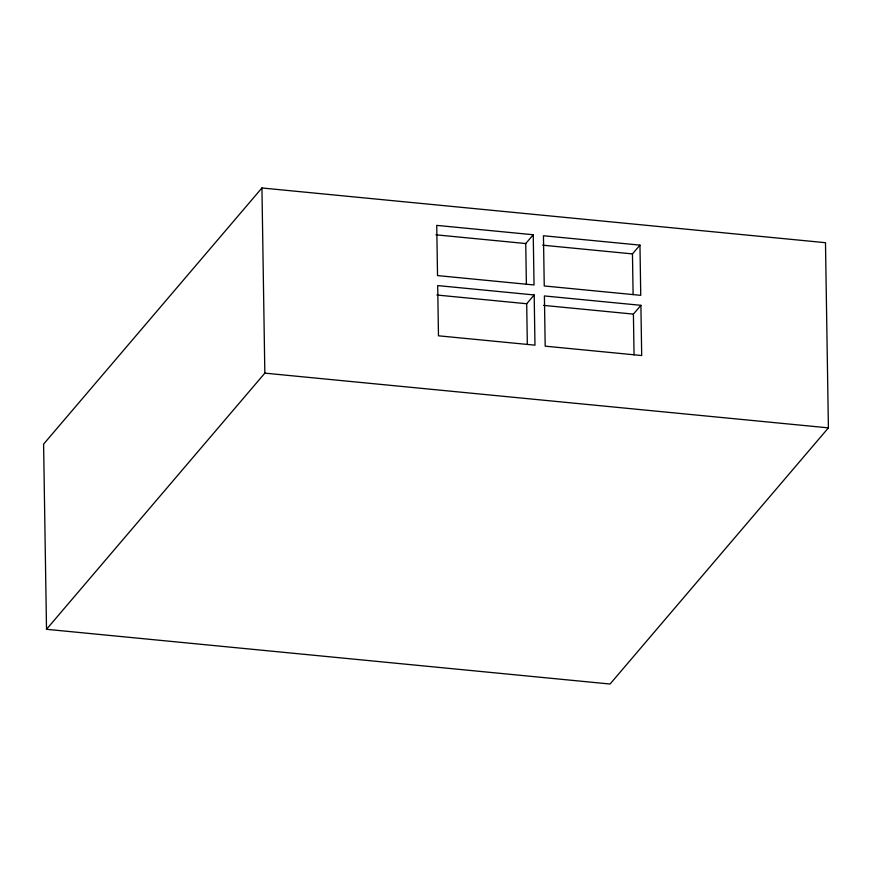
<?xml version="1.0" encoding="UTF-8"?>
<svg xmlns="http://www.w3.org/2000/svg" width="872" height="872" viewBox="0 0 872 872"><rect width="100%" height="100%" fill="white"/><g stroke="black" fill="none" stroke-linecap="round" stroke-linejoin="round"><path stroke-width="1.31" d="M261.938 187.971L43.6 444.131L46.51 629.301L610.062 684.029L828.4 427.869L825.49 242.699L261.938 187.971L264.837 373.14L46.51 629.301M526.383 284.261L525.751 243.539L533.239 234.753L436.741 225.379L437.526 275.596L534.035 284.97L533.239 234.753M527.331 344.462L526.699 303.739L534.187 294.954L437.69 285.58L438.474 335.807L534.972 345.17L534.187 294.954M633.105 294.627L632.462 253.905L639.961 245.119L543.452 235.745L544.248 285.962L640.746 295.336L639.961 245.119M634.053 354.828L633.41 314.105L640.898 305.32L544.401 295.946L545.185 346.162L641.694 355.536L640.898 305.32M435.946 234.819L525.751 243.539M542.667 245.185L632.462 253.905M436.894 295.019L526.699 303.739M543.605 305.385L633.41 314.105M264.837 373.14L828.4 427.869"/></g></svg>
